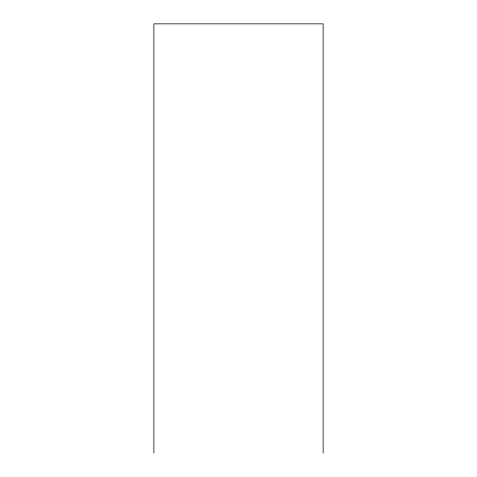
<?xml version="1.0" encoding="UTF-8"?>
<svg xmlns="http://www.w3.org/2000/svg" width="477" height="477" viewBox="0 0 477 477"><rect width="100%" height="100%" fill="white"/><g stroke="black" fill="none" stroke-linecap="round" stroke-linejoin="round"><path stroke-width="0.72" d="M323.138 453.15L323.138 23.85L153.862 23.85L153.862 453.15"/></g></svg>
